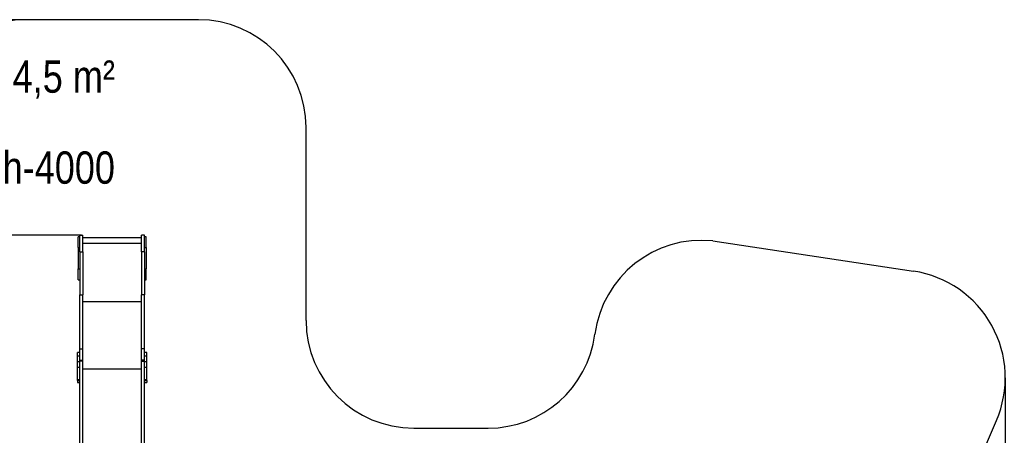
# Model space of a CAD drawing. Header units: millimetres. Extents: x -6234 to 7498, y -6127 to 5103.
# Drawn here: x -1655 to 7498, y 1245 to 5103 of the extents above; entities that cross this region are included whole.
import ezdxf

# ---------------------------------------------------------------- set-up
doc = ezdxf.new("R2010")
doc.units = ezdxf.units.MM
for name, color, linetype in [('DIKOM_АРТИКУЛ', 7, 'Continuous'), ('DIKOM_ЗОНА', 80, 'Continuous'), ('DIKOM_ОБЪЕКТ', 7, 'Continuous'), ('DIKOM_РАЗМЕР_ЗОНА', 7, 'Continuous'), ('DIKOM_РАЗМЕР_ОБЪЕКТА', 7, 'Continuous')]:
    doc.layers.add(name, color=color, linetype=linetype)
doc.styles.add('style1', font='arial.ttf', dxfattribs={"width": 0.8})
doc.dimstyles.new('1-50', dxfattribs={"dimtxt": 300, "dimasz": 200, "dimexe": 100, "dimexo": 0, "dimgap": 100, "dimtad": 1, "dimtxsty": 'style1', "dimcen": 200, "dimclrd": 7, "dimclre": 7, "dimclrt": 7, "dimadec": 1, "dimazin": 2, "dimtfac": 1, "dimtmove": 0, "dimatfit": 2, "dimfxl": 0, "dimlwd": 25, "dimlwe": 18, "dimarcsym": 0})

# ---------------------------------------------------------------- blocks, each defined once
blk = doc.blocks.new('*D11')
at = {"layer": 'Defpoints', "color": 0, "transparency": 16777216}
for p in [(-1082.5, 3102.6), (-4305.8, -2959.3), (-1130.5, -2959.3)]:
    blk.add_point(p, dxfattribs=at)
at = {"layer": 'DIKOM_РАЗМЕР_ОБЪЕКТА', "color": 7, "lineweight": 18, "transparency": 16777216}
for p, q in [((-1082.5, 3102.6), (-4405.8, 3102.6)), ((-1130.5, -2959.3), (-4405.8, -2959.3))]:
    blk.add_line(p, q, dxfattribs=at)
at = {"layer": 'DIKOM_РАЗМЕР_ОБЪЕКТА', "color": 7, "lineweight": 25, "transparency": 16777216}
blk.add_line((-4305.8, 2902.6), (-4305.8, -2759.3), dxfattribs=at)
at = {"layer": 'DIKOM_РАЗМЕР_ОБЪЕКТА', "color": 7, "transparency": 16777216}
for points in [[(-4339.2, 2902.6), (-4272.5, 2902.6), (-4305.8, 3102.6)], [(-4339.2, -2759.3), (-4272.5, -2759.3), (-4305.8, -2959.3)]]:
    blk.add_solid(points, dxfattribs=at)
at = {"layer": 'DIKOM_РАЗМЕР_ОБЪЕКТА', "color": 7, "lineweight": 40, "transparency": 16777216, "insert": (-4559, -979.9), "char_height": 300, "attachment_point": 5, "rotation": 90, "style": 'style1'}
blk.add_mtext('6050', dxfattribs=at)
blk = doc.blocks.new('*D12')
at = {"layer": 'Defpoints', "color": 0, "transparency": 16777216}
for p in [(-796, 5102.6), (-5784.5, -4459.3), (-680.5, -4459.3)]:
    blk.add_point(p, dxfattribs=at)
at = {"layer": 'DIKOM_РАЗМЕР_ЗОНА', "color": 7, "lineweight": 18, "transparency": 16777216}
for p, q in [((-796, 5102.6), (-5884.5, 5102.6)), ((-680.5, -4459.3), (-5884.5, -4459.3))]:
    blk.add_line(p, q, dxfattribs=at)
at = {"layer": 'DIKOM_РАЗМЕР_ЗОНА', "color": 7, "lineweight": 25, "transparency": 16777216}
blk.add_line((-5784.5, 4902.6), (-5784.5, -4259.3), dxfattribs=at)
at = {"layer": 'DIKOM_РАЗМЕР_ЗОНА', "color": 7, "transparency": 16777216}
for points in [[(-5817.8, 4902.6), (-5751.1, 4902.6), (-5784.5, 5102.6)], [(-5817.8, -4259.3), (-5751.1, -4259.3), (-5784.5, -4459.3)]]:
    blk.add_solid(points, dxfattribs=at)
at = {"layer": 'DIKOM_РАЗМЕР_ЗОНА', "color": 7, "transparency": 16777216, "insert": (-6037.6, -857.1), "char_height": 300, "attachment_point": 5, "rotation": 90, "style": 'style1'}
blk.add_mtext('9550', dxfattribs=at)
blk = doc.blocks.new('*D13')
at = {"layer": 'Defpoints', "color": 0, "transparency": 16777216}
for p in [(7498.1, 1778.2), (-5229.4, -1831.4), (7498.1, -6026.7)]:
    blk.add_point(p, dxfattribs=at)
at = {"layer": 'DIKOM_РАЗМЕР_ЗОНА', "color": 7, "lineweight": 18, "transparency": 16777216}
for p, q in [((7498.1, 1778.2), (7498.1, -6126.7)), ((-5229.4, -1831.4), (-5229.4, -6126.7))]:
    blk.add_line(p, q, dxfattribs=at)
at = {"layer": 'DIKOM_РАЗМЕР_ЗОНА', "color": 7, "lineweight": 25, "transparency": 16777216}
blk.add_line((-5029.4, -6026.7), (7298.1, -6026.7), dxfattribs=at)
at = {"layer": 'DIKOM_РАЗМЕР_ЗОНА', "color": 7, "transparency": 16777216}
for points in [[(-5029.4, -5993.4), (-5029.4, -6060.1), (-5229.4, -6026.7)], [(7298.1, -5993.4), (7298.1, -6060.1), (7498.1, -6026.7)]]:
    blk.add_solid(points, dxfattribs=at)
at = {"layer": 'DIKOM_РАЗМЕР_ЗОНА', "color": 7, "transparency": 16777216, "insert": (1560.7, -5773.6), "char_height": 300, "attachment_point": 5, "style": 'style1'}
blk.add_mtext('12750', dxfattribs=at)

msp = doc.modelspace()

# ---------------------------------------------------------------- linework, layer by layer
at = {"layer": 'DIKOM_ЗОНА', "color": 3, "lineweight": 15}
for p, q in [((4.011, 5102.577), (-1595.989, 5102.577)), ((1004.011, 2311.494), (1004.011, 4102.577)), ((4781.638, 3049.528), (6647.098, 2768.393)), ((5592.423, -2827.917), (7415.715, 1382.148)), ((2004.011, 1311.494), (2695.406, 1311.494))]:
    msp.add_line(p, q, dxfattribs=at)
for centre, start, end in [((-1595.989, 4102.577), 90, 180), ((4.011, 4102.577), 0, 90), ((4678.867, 2054.823), 84.1012383, 172.6265875), ((6498.075, 1779.559), 336.5835504, 81.4296873), ((2004.011, 2311.494), 180, 270), ((2695.406, 2311.494), 270, 352.6265875)]:
    msp.add_arc(centre, 1000, start, end, dxfattribs=at)
at = {"layer": 'DIKOM_ОБЪЕКТ', "color": 7, "linetype": 'Continuous', "lineweight": 15}
for p, q in [((-1095.989, 3087.992), (-1110.989, 3087.992)), ((-1110.989, 2989.737), (-1110.989, 3087.992)), ((-1095.989, 3102.577), (-1068.99, 3102.577)), ((-1095.989, 2948.16), (-1095.989, 3102.577)), ((-1068.99, 2948.16), (-1068.99, 3102.577)), ((-522.989, 3077.576), (-1068.99, 3077.576)), ((-1068.99, 3028.449), (-522.989, 3028.449)), ((-495.989, 3102.577), (-522.989, 3102.577)), ((-522.989, 2948.16), (-522.989, 3102.577)), ((-495.989, 2948.16), (-495.989, 3102.577)), ((-480.989, 3087.992), (-495.989, 3087.992)), ((-480.989, 2989.737), (-480.989, 3087.992)), ((-1110.989, 2989.737), (-1095.989, 2989.737)), ((-1110.989, 2989.737), (-1110.989, 2789.768)), ((-1095.989, 2948.16), (-1068.99, 2948.16)), ((-1095.989, 2948.16), (-1095.989, 2548.887)), ((-1068.99, 2948.16), (-1068.99, 2548.887)), ((-495.989, 2948.16), (-522.989, 2948.16)), ((-522.989, 2948.16), (-522.989, 2548.887)), ((-495.989, 2989.737), (-480.989, 2989.737)), ((-495.989, 2948.16), (-495.989, 2548.887)), ((-480.989, 2989.737), (-480.989, 2789.768)), ((-1110.989, 2688.023), (-1110.989, 2789.768)), ((-1110.989, 2789.768), (-1095.989, 2789.768)), ((-495.989, 2789.768), (-480.989, 2789.768)), ((-480.989, 2688.023), (-480.989, 2789.768)), ((-1110.989, 2688.023), (-1095.989, 2688.023)), ((-495.989, 2688.023), (-480.989, 2688.023)), ((-1095.989, 2548.887), (-1068.99, 2548.887)), ((-1095.989, 2048.617), (-1095.989, 2548.887)), ((-1068.99, 2048.617), (-1068.99, 2548.887)), ((-1068.99, 2486.509), (-522.989, 2486.509)), ((-495.989, 2548.887), (-522.989, 2548.887)), ((-522.989, 2048.617), (-522.989, 2548.887)), ((-495.989, 2048.617), (-495.989, 2548.887)), ((-1095.989, 2048.617), (-1068.99, 2048.617)), ((-1095.989, 1941.56), (-1095.989, 2048.617)), ((-1068.99, 1941.56), (-1068.99, 2048.617)), ((-495.989, 2048.617), (-522.989, 2048.617)), ((-522.989, 1941.56), (-522.989, 2048.617)), ((-495.989, 1941.56), (-495.989, 2048.617)), ((-1095.989, 2013.4), (-1116.989, 2013.4)), ((-1116.989, 1981.531), (-1116.989, 2013.4)), ((-1116.989, 1981.531), (-1095.989, 1981.531)), ((-1116.989, 1930.016), (-1116.989, 1981.531)), ((-1116.989, 1930.016), (-1095.989, 1930.016)), ((-1116.989, 1876.393), (-1116.989, 1930.016)), ((-1095.989, 1941.56), (-1068.99, 1941.56)), ((-1095.989, 1935.685), (-1095.989, 1941.56)), ((-1068.99, 1935.685), (-1095.989, 1935.685)), ((-1095.989, 1933.899), (-1095.989, 1935.685)), ((-1068.99, 1933.899), (-1095.989, 1933.899)), ((-1095.989, 177.799), (-1095.989, 1933.899)), ((-1068.99, 1935.685), (-1068.99, 1941.56)), ((-1068.99, 1933.899), (-1068.99, 1935.685)), ((-1068.99, 176.302), (-1068.99, 1933.899)), ((-495.989, 1941.56), (-522.989, 1941.56)), ((-522.989, 1935.685), (-522.989, 1941.56)), ((-495.989, 1935.685), (-522.989, 1935.685)), ((-522.989, 1933.899), (-522.989, 1935.685)), ((-522.989, 1933.899), (-495.989, 1933.899)), ((-522.989, 176.302), (-522.989, 1933.899)), ((-474.989, 2013.4), (-495.989, 2013.4)), ((-495.989, 1981.531), (-474.989, 1981.531)), ((-495.989, 1935.685), (-495.989, 1941.56)), ((-495.989, 1933.899), (-495.989, 1935.685)), ((-495.989, 177.799), (-495.989, 1933.899)), ((-495.989, 1930.016), (-474.989, 1930.016)), ((-474.989, 1981.531), (-474.989, 2013.4)), ((-474.989, 1930.016), (-474.989, 1981.531)), ((-474.989, 1876.393), (-474.989, 1930.016)), ((-1116.989, 1876.393), (-1095.989, 1876.393)), ((-1116.989, 1763.686), (-1116.989, 1876.393)), ((-1068.99, 1861.173), (-522.989, 1861.173)), ((-495.989, 1876.393), (-474.989, 1876.393)), ((-474.989, 1763.686), (-474.989, 1876.393)), ((-1116.989, 1763.686), (-1095.989, 1763.686)), ((-1116.989, 1753.416), (-1116.989, 1763.686)), ((-1116.989, 1753.416), (-1095.989, 1753.416)), ((-1116.989, 1753.416), (-1116.989, 1734.7)), ((-495.989, 1763.686), (-474.989, 1763.686)), ((-495.989, 1753.416), (-474.989, 1753.416)), ((-474.989, 1753.416), (-474.989, 1763.686)), ((-474.989, 1753.416), (-474.989, 1734.7)), ((-1116.989, 1734.7), (-1095.989, 1734.7)), ((-495.989, 1734.7), (-474.989, 1734.7))]:
    msp.add_line(p, q, dxfattribs=at)

# ---------------------------------------------------------------- texts
at = {"layer": 'DIKOM_АРТИКУЛ', "insert": (-1907.176, 4725.088), "char_height": 300, "attachment_point": 1, "style": 'style1'}
msp.add_mtext_dynamic_manual_height_columns('74,5 m²', width=5476.71728, gutter_width=20, heights=[0], dxfattribs=at)
at = {"layer": 'DIKOM_АРТИКУЛ', "insert": (-1814.032, 3880.267), "char_height": 300, "width": 5476.71728, "attachment_point": 1, "style": 'style1'}
msp.add_mtext('h-4000', dxfattribs=at)

# ---------------------------------------------------------------- dimensions: what is measured, and where the dimension line sits
at = {"layer": 'DIKOM_РАЗМЕР_ЗОНА'}
dim = msp.add_linear_dim(base=(-5784.456, -4459.334), p1=(-795.989, 5102.577), p2=(-680.541, -4459.334), angle=90, text='9550', dimstyle='1-50', dxfattribs=at)
dim.commit()
dim.dimension.update_dxf_attribs({"geometry": '*D12', "text_midpoint": (-5784.456, -857.146), "dimtype": 160})
dim = msp.add_linear_dim(base=(7498.074, -6026.735), p1=(-5229.391, -1831.362), p2=(7498.074, 1778.201), text='12750', dimstyle='1-50', dxfattribs=at)
dim.commit()
dim.dimension.update_dxf_attribs({"geometry": '*D13', "text_midpoint": (1560.691, -6026.735), "dimtype": 160})
at = {"layer": 'DIKOM_РАЗМЕР_ОБЪЕКТА', "lineweight": 40}
dim = msp.add_linear_dim(base=(-4305.834, -2959.334), p1=(-1082.489, 3102.577), p2=(-1130.489, -2959.334), angle=90, text='6050', dimstyle='1-50', dxfattribs=at)
dim.commit()
dim.dimension.update_dxf_attribs({"geometry": '*D11', "text_midpoint": (-4305.834, -979.884), "dimtype": 160})

doc.saveas('drawing.dxf')
